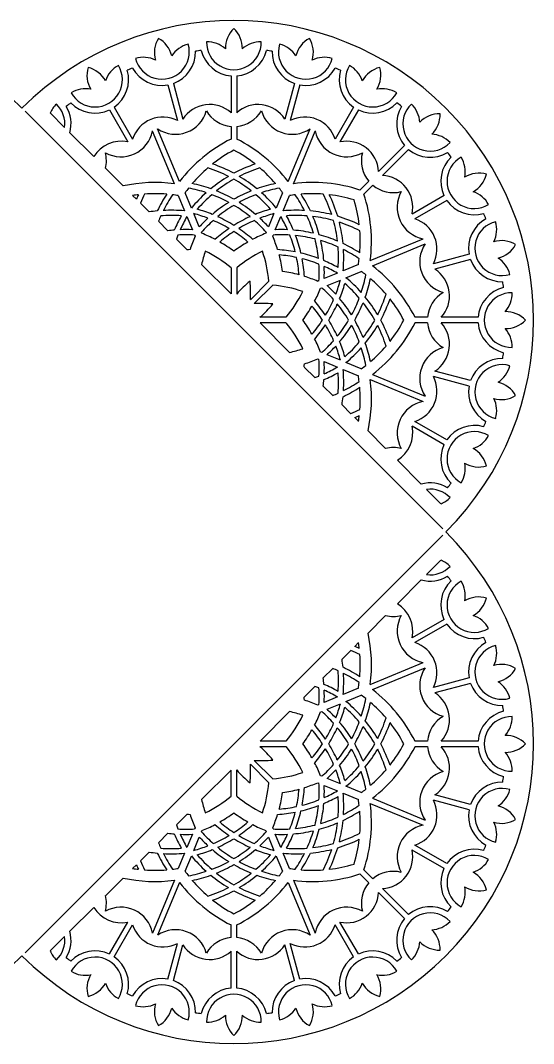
# Model space of a CAD drawing. Extents: x 53 to 301, y -2 to 246.
# Drawn here: x 176.7 to 300.8, y -1.9 to 245.6 of the extents above; entities that cross this region are included whole.
import ezdxf

# ---------------------------------------------------------------- set-up
doc = ezdxf.new("R2010")
doc.units = 0
doc.layers.get('0').update_dxf_attribs({"linetype": 'CONTINUOUS'})

msp = doc.modelspace()

# ---------------------------------------------------------------- linework, layer by layer
for p, q in [((213.67, 230.39), (215.98, 221.78)), ((227.63, 232.23), (227.63, 223.31)), ((228.99, 232.23), (228.99, 223.31)), ((242.95, 230.39), (240.64, 221.78)), ((212.36, 230.04), (214.67, 221.43)), ((244.26, 230.04), (241.95, 221.43)), ((177.78, 223.67), (278.84, 122.6)), ((183.85, 223.25), (187.35, 219.76)), ((198.18, 223.98), (202.64, 216.25)), ((199.35, 224.65), (203.81, 216.93)), ((257.27, 224.65), (252.81, 216.93)), ((258.44, 223.98), (253.98, 216.25)), ((188.63, 218.48), (194.41, 212.69)), ((213.91, 206.13), (208.63, 218.89)), ((215.16, 206.65), (209.87, 219.41)), ((227.63, 219.99), (227.63, 216.95)), ((228.99, 219.99), (228.99, 216.95)), ((241.46, 206.65), (246.74, 219.41)), ((242.71, 206.13), (247.99, 218.89)), ((269.62, 215.4), (263.31, 209.09)), ((270.57, 214.44), (264.27, 208.14)), ((197.24, 209.86), (201.5, 205.6)), ((260.96, 206.74), (258.81, 204.6)), ((261.91, 205.79), (259.77, 203.64)), ((203.82, 203.29), (204.72, 202.38)), ((214.86, 203.26), (216.38, 199.57)), ((218.05, 200.26), (216.52, 203.95)), ((240.1, 203.95), (238.57, 200.26)), ((240.23, 199.57), (241.76, 203.26)), ((279.15, 203.27), (271.42, 198.81)), ((205.68, 201.43), (207.8, 199.31)), ((279.82, 202.1), (272.1, 197.64)), ((216.95, 198.21), (218.28, 195)), ((219.94, 195.69), (218.61, 198.9)), ((238.01, 198.9), (236.68, 195.69)), ((238.34, 195), (239.67, 198.21)), ((210.06, 197.05), (212.35, 194.75)), ((218.81, 193.71), (218.92, 193.45)), ((220.59, 194.14), (220.48, 194.4)), ((236.14, 194.4), (236.03, 194.14)), ((237.7, 193.45), (237.81, 193.71)), ((214.39, 192.71), (216.97, 190.14)), ((261.3, 187.53), (274.07, 192.82)), ((261.82, 186.29), (274.58, 191.57)), ((285.21, 189.08), (276.6, 186.78)), ((220.49, 186.61), (227.63, 179.47)), ((227.63, 185.75), (227.63, 179.47)), ((228.99, 185.75), (228.99, 179.45)), ((258.43, 186.59), (254.75, 185.06)), ((285.56, 187.78), (276.95, 185.47)), ((253.38, 184.5), (250.17, 183.17)), ((255.43, 183.4), (259.12, 184.92)), ((236.75, 182.53), (232.3, 178.08)), ((237.71, 181.58), (233.25, 177.12)), ((248.88, 182.63), (248.62, 182.53)), ((249.31, 180.86), (249.57, 180.97)), ((250.86, 181.5), (254.07, 182.83)), ((240.92, 173.81), (234.62, 173.81)), ((275.16, 173.81), (272.12, 173.81)), ((287.4, 173.81), (278.48, 173.81)), ((234.64, 172.46), (241.78, 165.32)), ((240.92, 172.46), (234.64, 172.46)), ((275.16, 172.46), (272.12, 172.46)), ((287.4, 172.46), (278.48, 172.46)), ((248.62, 163.75), (248.88, 163.64)), ((249.57, 165.3), (249.31, 165.41)), ((254.07, 163.44), (250.86, 164.77)), ((245.31, 161.79), (247.88, 159.22)), ((250.17, 163.1), (253.38, 161.78)), ((254.75, 161.21), (258.43, 159.68)), ((259.12, 161.35), (255.43, 162.88)), ((261.3, 158.74), (274.07, 153.45)), ((261.82, 159.99), (274.58, 154.7)), ((285.21, 157.19), (276.6, 159.5)), ((285.56, 158.5), (276.95, 160.8)), ((249.92, 157.18), (252.22, 154.88)), ((254.48, 152.62), (256.6, 150.5)), ((257.56, 149.55), (258.46, 148.65)), ((279.82, 144.18), (272.1, 148.63)), ((260.77, 146.33), (265.03, 142.07)), ((279.15, 143), (271.42, 147.46)), ((267.86, 139.24), (273.65, 133.45)), ((274.93, 132.18), (278.42, 128.68)), ((278.84, 121.14), (177.78, 20.07)), ((278.42, 115.06), (274.93, 111.57)), ((273.65, 110.29), (267.86, 104.51)), ((265.03, 101.67), (260.77, 97.41)), ((279.15, 100.74), (271.42, 96.28)), ((279.82, 99.57), (272.1, 95.11)), ((258.46, 95.1), (257.56, 94.2)), ((256.6, 93.24), (254.48, 91.12)), ((261.3, 85), (274.07, 90.29)), ((252.22, 88.86), (249.92, 86.56)), ((261.82, 83.76), (274.58, 89.04)), ((247.88, 84.52), (245.31, 81.95)), ((285.21, 86.55), (276.6, 84.25)), ((285.56, 85.25), (276.95, 82.94)), ((253.38, 81.97), (250.17, 80.64)), ((258.43, 84.06), (254.75, 82.53)), ((255.43, 80.87), (259.12, 82.39)), ((248.88, 80.1), (248.62, 80)), ((250.86, 78.97), (254.07, 80.3)), ((241.78, 78.42), (234.64, 71.28)), ((249.31, 78.33), (249.57, 78.44)), ((240.92, 69.93), (234.62, 69.93)), ((240.92, 71.28), (234.64, 71.28)), ((275.16, 71.28), (272.12, 71.28)), ((275.16, 69.93), (272.12, 69.93)), ((287.4, 71.28), (278.48, 71.28)), ((287.4, 69.93), (278.48, 69.93)), ((236.75, 61.21), (232.3, 65.66)), ((237.71, 62.17), (233.25, 66.62)), ((227.63, 64.27), (220.49, 57.13)), ((227.63, 57.99), (227.63, 64.27)), ((228.99, 57.99), (228.99, 64.29)), ((249.57, 62.77), (249.31, 62.88)), ((254.07, 60.91), (250.86, 62.24)), ((248.62, 61.22), (248.88, 61.11)), ((250.17, 60.57), (253.38, 59.25)), ((259.12, 58.82), (255.43, 60.35)), ((254.75, 58.68), (258.43, 57.15)), ((261.82, 57.46), (274.58, 52.17)), ((285.21, 54.66), (276.6, 56.97)), ((285.56, 55.96), (276.95, 58.27)), ((261.3, 56.21), (274.07, 50.92)), ((216.97, 53.61), (214.39, 51.03)), ((218.92, 50.29), (218.81, 50.03)), ((220.48, 49.34), (220.59, 49.61)), ((236.03, 49.61), (236.14, 49.34)), ((237.81, 50.03), (237.7, 50.29)), ((212.35, 48.99), (210.06, 46.7)), ((218.28, 48.74), (216.95, 45.53)), ((218.61, 44.84), (219.94, 48.05)), ((236.68, 48.05), (238.01, 44.84)), ((239.67, 45.53), (238.34, 48.74)), ((279.15, 40.47), (271.42, 44.93)), ((279.82, 41.64), (272.1, 46.1)), ((207.8, 44.44), (205.68, 42.32)), ((216.38, 44.17), (214.86, 40.49)), ((216.52, 39.8), (218.05, 43.48)), ((238.57, 43.48), (240.1, 39.8)), ((241.76, 40.49), (240.23, 44.17)), ((204.72, 41.36), (203.82, 40.46)), ((261.91, 37.96), (259.77, 40.1)), ((201.5, 38.14), (197.24, 33.88)), ((213.91, 37.61), (208.63, 24.85)), ((242.71, 37.61), (247.99, 24.85)), ((260.96, 37), (258.81, 39.15)), ((215.16, 37.1), (209.87, 24.33)), ((241.46, 37.1), (246.74, 24.33)), ((270.57, 29.3), (264.27, 35.61)), ((269.62, 28.34), (263.31, 34.65)), ((194.41, 31.05), (188.63, 25.27)), ((198.18, 19.77), (202.64, 27.49)), ((258.44, 19.77), (253.98, 27.49)), ((199.35, 19.09), (203.81, 26.82)), ((227.63, 23.76), (227.63, 26.79)), ((228.99, 23.76), (228.99, 26.79)), ((257.27, 19.09), (252.81, 26.82)), ((187.35, 23.99), (183.85, 20.5)), ((212.36, 13.7), (214.67, 22.32)), ((244.26, 13.7), (241.95, 22.32)), ((213.67, 13.35), (215.98, 21.97)), ((227.63, 11.51), (227.63, 20.43)), ((228.99, 11.51), (228.99, 20.43)), ((242.95, 13.35), (240.64, 21.97))]:
    msp.add_line(p, q)
for centre, radius, start, end in [((125.78, 173.14), 72.5, 45, 225), ((228.31, 173.14), 72.5, 315, 135), ((232.87, 238.92), 6.61, 133.675, 181.1211), ((223.75, 238.92), 6.61, 358.8788, 46.3251), ((215.69, 237.86), 6.61, 148.675, 196.1211), ((206.88, 235.5), 6.61, 13.8788, 61.3251), ((228.31, 240.32), 6.61, 178.675, 1.325), ((221.86, 233.87), 6.61, 48.136, 91.3251), ((234.76, 233.87), 6.61, 88.6749, 131.8641), ((249.74, 235.5), 6.61, 118.675, 166.1211), ((240.93, 237.86), 6.61, 343.8788, 31.3251), ((210.92, 238.03), 6.61, 193.675, 16.325), ((218.82, 233.47), 6.61, 103.6749, 146.8641), ((210.92, 238.03), 8.12, 289.7754, 1.0928), ((228.31, 173.14), 65.71, 96.8892, 98.1108), ((228.31, 240.32), 8.12, 193.9072, 265.2246), ((228.31, 240.32), 8.12, 274.7754, 346.0928), ((228.31, 173.14), 65.71, 81.8892, 83.1108), ((245.7, 238.03), 8.12, 178.9072, 250.2246), ((245.7, 238.03), 6.61, 163.675, 346.325), ((237.8, 233.47), 6.61, 33.136, 76.3251), ((206.36, 230.13), 6.61, 63.136, 106.3251), ((250.26, 230.13), 6.61, 73.6749, 116.8641), ((194.72, 231.32), 6.61, 208.675, 31.325), ((199.37, 232.39), 6.61, 163.675, 211.1211), ((191.47, 227.83), 6.61, 28.8788, 76.3251), ((203.53, 228.96), 6.61, 118.6749, 161.8641), ((194.72, 231.32), 8.12, 304.7754, 16.0928), ((228.31, 173.14), 65.71, 111.8892, 113.1108), ((210.92, 238.03), 8.12, 208.9072, 280.2246), ((245.7, 238.03), 8.12, 259.7754, 331.0928), ((228.31, 173.14), 65.71, 66.8892, 68.1108), ((261.9, 231.32), 8.12, 163.9072, 235.2246), ((261.9, 231.32), 6.61, 148.675, 331.325), ((253.09, 228.96), 6.61, 18.136, 61.3251), ((265.15, 227.83), 6.61, 103.675, 151.1211), ((257.25, 232.39), 6.61, 328.8788, 16.3251), ((192.36, 222.51), 6.61, 78.136, 121.3251), ((264.26, 222.51), 6.61, 58.6749, 101.8641), ((189.93, 220.64), 6.61, 133.6749, 156.7807), ((180.8, 220.64), 6.61, 352.2686, 46.325), ((228.31, 173.14), 65.71, 126.8892, 128.1108), ((194.72, 231.32), 8.12, 223.9072, 295.2246), ((222.46, 217.58), 7.72, 47.9263, 147.0737), ((234.16, 217.58), 7.72, 32.9263, 132.0737), ((261.9, 231.32), 8.12, 244.7754, 316.0928), ((228.31, 173.14), 65.71, 51.8892, 53.1108), ((275.82, 220.64), 6.61, 133.675, 316.325), ((266.69, 220.64), 6.61, 3.136, 46.3251), ((180.8, 220.64), 8.12, 344.5135, 31.0928), ((214.19, 225.84), 7.74, 236.1428, 344.3986), ((228.31, 227.7), 7.74, 210.6014, 264.9915), ((228.31, 227.7), 7.74, 275.0085, 329.3986), ((242.43, 225.84), 7.74, 195.6014, 303.8572), ((275.82, 220.64), 8.12, 148.9072, 220.2246), ((278.05, 216.43), 6.61, 88.675, 136.1211), ((271.6, 222.88), 6.61, 313.8788, 1.3251), ((211.16, 214.55), 7.72, 62.9263, 162.0737), ((245.46, 214.55), 7.72, 17.9263, 117.0737), ((201.03, 220.39), 7.74, 240.6014, 348.8572), ((255.59, 220.39), 7.74, 191.1428, 299.3986), ((275.82, 211.52), 6.61, 43.6749, 86.8641), ((201.02, 208.7), 7.72, 77.9263, 148.8671), ((244.19, 184.2), 36.7, 116.8239, 142.2926), ((212.43, 184.2), 36.7, 37.7074, 63.1761), ((255.6, 208.7), 7.72, 2.9263, 102.0737), ((189.73, 211.72), 7.74, 346.1057, 14.3986), ((244.19, 184.2), 33.99, 117.8565, 128.2047), ((212.43, 184.2), 33.99, 51.7953, 62.1435), ((266.89, 211.72), 7.74, 165.6014, 219.9915), ((275.82, 220.64), 8.12, 229.7754, 301.0928), ((228.31, 173.14), 65.71, 36.8892, 38.1108), ((211.91, 178.17), 34.62, 61.7238, 71.0185), ((244.71, 178.17), 34.62, 108.9815, 118.2762), ((286.49, 206.73), 8.12, 133.9072, 205.2246), ((286.49, 206.73), 6.61, 118.675, 301.325), ((277.68, 209.09), 6.61, 348.136, 31.3251), ((244.19, 184.2), 33.99, 130.7189, 139.7274), ((211.91, 178.17), 33.36, 63.0992, 72.3592), ((244.71, 178.17), 33.36, 107.6408, 116.9008), ((212.43, 184.2), 33.99, 40.2726, 49.2811), ((263.87, 200.43), 7.72, 347.9263, 87.0737), ((287.56, 202.08), 6.61, 73.675, 121.1211), ((283, 209.98), 6.61, 298.8788, 346.3251), ((209.25, 169.73), 36.7, 82.7074, 102.1915), ((211.16, 172.29), 34.62, 70.4852, 78.1742), ((244.71, 178.17), 34.62, 120.7629, 129.4155), ((244.71, 178.17), 33.36, 119.4484, 128.1635), ((211.91, 178.17), 33.36, 51.8365, 60.5516), ((211.91, 178.17), 34.62, 50.5845, 59.2371), ((245.46, 172.29), 34.62, 101.8258, 109.5148), ((247.37, 169.73), 36.7, 71.8239, 97.2926), ((266.89, 211.72), 7.74, 230.0085, 284.3986), ((209.25, 169.73), 33.99, 96.7953, 99.2018), ((236.35, 188.3), 34.62, 153.9815, 155.9893), ((236.35, 188.3), 33.36, 152.6408, 156.823), ((209.25, 169.73), 33.99, 85.2726, 94.2811), ((241.04, 184.66), 34.62, 146.8258, 154.5148), ((241.04, 184.66), 33.36, 145.7042, 153.2628), ((209.25, 169.73), 33.99, 80.5111, 82.8681), ((244.19, 184.2), 33.99, 142.1319, 144.4889), ((211.16, 172.29), 33.36, 71.7372, 79.2958), ((244.71, 178.17), 34.62, 131.8386, 140.3592), ((244.71, 178.17), 33.36, 130.6474, 139.1925), ((211.16, 172.29), 33.36, 61.5422, 69.2533), ((211.16, 172.29), 34.62, 60.3126, 68.0621), ((245.46, 172.29), 34.62, 111.9379, 119.6874), ((245.46, 172.29), 33.36, 110.7467, 118.4578), ((211.91, 178.17), 33.36, 40.8075, 49.3526), ((245.46, 172.29), 33.36, 100.7042, 108.2628), ((211.91, 178.17), 34.62, 39.6408, 48.1614), ((212.43, 184.2), 33.99, 35.5111, 37.8681), ((247.37, 169.73), 33.99, 97.1319, 99.4889), ((215.58, 184.66), 33.36, 26.7372, 34.2958), ((247.37, 169.73), 33.99, 85.7189, 94.7274), ((215.58, 184.66), 34.62, 25.4852, 33.1742), ((220.27, 188.3), 33.36, 18.0992, 27.3592), ((220.27, 188.3), 34.62, 16.7238, 26.0185), ((247.37, 169.73), 33.99, 72.8565, 83.2047), ((224.9, 192.19), 36.7, 352.7074, 18.1761), ((275.56, 200.42), 7.74, 150.6014, 258.8572), ((284.13, 197.92), 6.61, 28.6749, 71.8641), ((245.46, 172.29), 34.62, 122.0994, 130.2185), ((245.46, 172.29), 33.36, 120.9306, 129.1342), ((211.16, 172.29), 33.36, 50.8658, 59.0694), ((211.16, 172.29), 34.62, 49.7815, 57.9006), ((224.9, 192.19), 33.99, 6.7953, 17.1435), ((286.49, 206.73), 8.12, 214.7754, 286.0928), ((213.15, 165.1), 34.62, 95.5845, 98.8961), ((241.04, 184.66), 33.36, 155.7467, 158.2099), ((213.15, 165.1), 33.36, 85.8075, 94.3526), ((213.15, 165.1), 34.62, 84.6408, 93.1614), ((245.8, 181.46), 34.62, 150.7634, 157.1375), ((245.8, 181.46), 33.36, 149.8676, 156.0532), ((210.05, 166.65), 33.36, 68.9468, 75.1324), ((210.05, 166.65), 34.62, 67.8625, 74.2366), ((210.05, 166.65), 34.62, 58.179, 65.5187), ((246.57, 166.65), 34.62, 114.4813, 121.821), ((246.57, 166.65), 34.62, 105.7634, 112.1375), ((246.57, 166.65), 33.36, 104.8676, 111.0532), ((210.82, 181.46), 33.36, 23.9468, 30.1324), ((243.47, 165.1), 34.62, 86.8386, 95.3592), ((243.47, 165.1), 33.36, 85.6474, 94.1925), ((210.82, 181.46), 34.62, 22.8625, 29.2366), ((215.58, 184.66), 33.36, 16.5422, 24.2533), ((243.47, 165.1), 34.62, 75.7629, 84.4155), ((215.58, 184.66), 34.62, 15.3126, 23.0621), ((243.47, 165.1), 33.36, 74.4484, 83.1635), ((243.47, 165.1), 34.62, 63.9815, 73.2762), ((228.31, 173.14), 65.71, 21.8892, 23.1108), ((245.46, 172.29), 34.62, 132.5624, 137.4706), ((245.46, 172.29), 33.36, 131.5391, 138.4839), ((210.05, 166.65), 33.36, 59.2031, 66.5419), ((246.57, 166.65), 33.36, 113.4581, 120.7969), ((211.16, 172.29), 33.36, 41.5161, 48.4609), ((211.16, 172.29), 34.62, 42.5294, 47.4376), ((220.27, 188.3), 33.36, 6.8365, 15.5516), ((220.27, 188.3), 34.62, 5.5845, 14.2371), ((243.47, 165.1), 33.36, 62.6408, 71.9008), ((269.72, 190.29), 7.72, 332.9263, 72.0737), ((293.21, 190.53), 8.12, 118.9072, 190.2246), ((293.21, 190.53), 6.61, 103.675, 286.325), ((285.3, 195.09), 6.61, 333.136, 16.3251), ((216.78, 160.41), 34.62, 94.7815, 97.3529), ((245.8, 181.46), 33.36, 158.4581, 160.297), ((216.78, 160.41), 33.36, 86.5161, 93.4609), ((216.78, 160.41), 34.62, 87.5294, 92.4376), ((250.77, 179.88), 34.62, 156.9199, 162.6611), ((207.66, 162.02), 34.62, 62.3389, 68.0801), ((246.57, 166.65), 34.62, 124.1386, 131.2548), ((246.57, 166.65), 33.36, 123.1758, 130.4653), ((210.05, 166.65), 33.36, 49.5347, 56.8242), ((210.05, 166.65), 34.62, 48.7452, 55.8614), ((248.96, 162.02), 34.62, 111.9199, 117.6611), ((205.85, 179.88), 34.62, 17.3389, 23.0801), ((239.83, 160.41), 33.36, 86.5391, 93.4839), ((239.83, 160.41), 34.62, 87.5624, 92.4706), ((210.82, 181.46), 33.36, 14.2031, 21.5419), ((239.83, 160.41), 34.62, 77.0994, 85.2185), ((239.83, 160.41), 33.36, 75.9306, 84.1342), ((210.82, 181.46), 34.62, 13.179, 20.5187), ((239.83, 160.41), 34.62, 66.9379, 74.6874), ((224.9, 192.19), 33.99, 355.2726, 4.2811), ((207.66, 162.02), 34.62, 53.3888, 60.1116), ((248.96, 162.02), 34.62, 119.8884, 126.6112), ((215.58, 184.66), 33.36, 5.8658, 14.0694), ((239.83, 160.41), 33.36, 65.7467, 73.4578), ((215.58, 184.66), 34.62, 4.7815, 12.9006), ((220.27, 188.3), 33.36, 355.8075, 4.3526), ((239.83, 160.41), 34.62, 56.8258, 64.5148), ((281.01, 187.26), 7.74, 146.1428, 254.3986), ((293.03, 185.76), 6.61, 58.675, 106.1211), ((290.67, 194.57), 6.61, 283.8788, 331.3251), ((219.98, 155.64), 34.62, 93.7452, 94.9994), ((250.77, 179.88), 31.02, 161.2816, 167.4621), ((207.66, 162.02), 31.02, 49.9164, 63.7184), ((248.96, 162.02), 31.02, 116.2816, 130.0836), ((205.85, 179.88), 31.02, 4.9164, 18.7184), ((236.63, 155.64), 34.62, 79.1386, 86.2548), ((205.85, 179.88), 34.62, 8.3888, 15.1116), ((236.63, 155.64), 33.36, 78.1758, 85.4653), ((210.82, 181.46), 33.36, 4.5347, 11.8242), ((236.63, 155.64), 34.62, 69.4813, 76.821), ((220.27, 188.3), 34.62, 354.6408, 3.1614), ((239.83, 160.41), 33.36, 55.7042, 63.2628), ((288.64, 182.62), 6.61, 13.6749, 56.8641), ((236.63, 155.64), 33.36, 68.4581, 75.7969), ((210.82, 181.46), 34.62, 3.7452, 10.8614), ((215.58, 184.66), 33.36, 356.5161, 3.4609), ((236.63, 155.64), 34.62, 60.7634, 67.1375), ((215.58, 184.66), 34.62, 357.5294, 2.4376), ((236.63, 155.64), 33.36, 59.8676, 66.0532), ((224.9, 192.19), 33.99, 350.5111, 352.8681), ((239.38, 157.25), 36.7, 26.8239, 52.2926), ((293.21, 190.53), 8.12, 199.7754, 271.0928), ((235.05, 150.67), 34.62, 74.8884, 81.6112), ((235.05, 150.67), 34.62, 66.9199, 72.6611), ((233.35, 156.74), 34.62, 41.8386, 50.3592), ((239.38, 157.25), 33.99, 52.1319, 54.4889), ((227.46, 190.28), 33.36, 341.7372, 349.2958), ((227.46, 190.28), 34.62, 340.4852, 348.1742), ((239.38, 157.25), 33.99, 40.7189, 49.7274), ((272.75, 178.99), 7.72, 317.9263, 57.0737), ((248.96, 162.02), 26.51, 129.15, 138.8819), ((205.85, 179.88), 26.51, 356.1181, 5.85), ((235.05, 150.67), 31.02, 71.2816, 85.0836), ((217.19, 193.79), 34.62, 332.3389, 338.0801), ((227.46, 155.99), 33.36, 41.5391, 48.4839), ((227.46, 155.99), 34.62, 42.5624, 47.4706), ((221.83, 191.39), 33.36, 338.9468, 345.1324), ((221.83, 191.39), 34.62, 337.8625, 344.2366), ((233.35, 156.74), 33.36, 40.6474, 49.1925), ((295.49, 173.14), 8.12, 103.9072, 175.2246), ((228.31, 173.14), 65.71, 6.8892, 8.1108), ((217.19, 193.79), 31.02, 319.9164, 333.7184), ((227.46, 155.99), 34.62, 32.0994, 40.2185), ((227.46, 190.28), 33.36, 331.5422, 339.2533), ((233.35, 156.74), 34.62, 30.7629, 39.4155), ((233.35, 189.54), 33.36, 333.0992, 342.3592), ((233.35, 189.54), 34.62, 331.7238, 341.0185), ((239.38, 157.25), 33.99, 27.8565, 38.2047), ((282.87, 173.14), 7.74, 120.6014, 174.9915), ((295.49, 173.14), 6.61, 88.675, 271.325), ((289.04, 179.59), 6.61, 318.136, 1.3251), ((235.05, 150.67), 26.51, 84.15, 93.8819), ((217.19, 193.79), 26.51, 311.1181, 320.85), ((217.19, 193.79), 34.62, 323.3888, 330.1116), ((221.83, 154.88), 33.36, 33.1758, 40.4653), ((221.83, 154.88), 34.62, 34.1386, 41.2548), ((221.83, 191.39), 33.36, 329.2031, 336.5419), ((221.83, 191.39), 34.62, 328.179, 335.5187), ((227.46, 155.99), 33.36, 30.9306, 39.1342), ((227.46, 190.28), 34.62, 330.3126, 338.0621), ((233.35, 156.74), 33.36, 29.4484, 38.1635), ((294.09, 168.58), 6.61, 43.675, 91.1211), ((217.19, 152.49), 31.02, 26.2816, 40.0836), ((217.19, 152.49), 34.62, 29.8884, 36.6112), ((221.83, 191.39), 33.36, 319.5347, 326.8242), ((221.83, 191.39), 34.62, 318.7452, 325.8614), ((221.83, 154.88), 33.36, 23.4581, 30.7969), ((221.83, 154.88), 34.62, 24.4813, 31.821), ((227.46, 190.28), 33.36, 320.8658, 329.0694), ((227.46, 190.28), 34.62, 319.7815, 327.9006), ((227.46, 155.99), 33.36, 20.7467, 28.4578), ((227.46, 155.99), 34.62, 21.9379, 29.6874), ((233.35, 189.54), 33.36, 321.8365, 330.5516), ((233.35, 189.54), 34.62, 320.5845, 329.2371), ((239.38, 189.02), 36.7, 307.7074, 333.1761), ((233.35, 156.74), 33.36, 17.6408, 26.9008), ((233.35, 156.74), 34.62, 18.9815, 28.2762), ((239.38, 189.02), 33.99, 321.7953, 332.1435), ((282.87, 173.14), 7.74, 185.0085, 239.3986), ((272.75, 167.29), 7.72, 302.9263, 42.0737), ((295.49, 173.14), 8.12, 184.7754, 256.0928), ((294.09, 177.7), 6.61, 268.8788, 316.3251), ((289.04, 166.69), 6.61, 358.6749, 41.8641), ((217.19, 152.49), 34.62, 21.9199, 27.6611), ((235.05, 195.6), 31.02, 282.5379, 288.7184), ((227.46, 190.28), 33.36, 311.5161, 318.4609), ((227.46, 190.28), 34.62, 312.5294, 317.4376), ((221.83, 154.88), 33.36, 14.8676, 21.0532), ((221.83, 154.88), 34.62, 15.7634, 22.1375), ((233.35, 189.54), 33.36, 310.8075, 319.3526), ((233.35, 189.54), 34.62, 309.6408, 318.1614), ((227.46, 155.99), 33.36, 10.7042, 18.2628), ((227.46, 155.99), 34.62, 11.8258, 19.5148), ((239.38, 189.02), 33.99, 310.2726, 319.2811), ((281.01, 159.02), 7.74, 105.6014, 213.8572), ((235.05, 195.6), 34.62, 287.3389, 293.0801), ((215.58, 161.61), 33.36, 356.5391, 3.4839), ((293.21, 155.75), 8.12, 88.9072, 160.2246), ((228.31, 173.14), 65.71, 351.8892, 353.1108), ((210.82, 164.81), 34.62, 355.0006, 356.2548), ((215.58, 161.61), 34.62, 357.5624, 2.4706), ((236.63, 190.63), 33.36, 293.9468, 300.1324), ((220.27, 157.98), 34.62, 356.8386, 5.3592), ((239.38, 189.02), 33.99, 305.5111, 307.8681), ((293.21, 155.75), 6.61, 73.675, 256.325), ((288.64, 163.65), 6.61, 303.136, 346.3251), ((236.63, 190.63), 33.36, 289.703, 291.5419), ((215.58, 161.61), 34.62, 352.6471, 355.2185), ((236.63, 190.63), 34.62, 292.8625, 299.2366), ((220.27, 157.98), 33.36, 355.6474, 4.1925), ((224.9, 154.08), 33.99, 7.1319, 9.4889), ((224.9, 154.08), 36.7, 347.8085, 7.2926), ((269.72, 155.98), 7.72, 287.9263, 27.0737), ((239.83, 185.86), 34.62, 295.4852, 303.1742), ((239.83, 185.86), 33.36, 296.7372, 304.2958), ((224.9, 154.08), 33.99, 355.7189, 4.7274), ((293.21, 155.75), 8.12, 169.7754, 241.0928), ((290.67, 151.7), 6.61, 28.675, 76.1211), ((239.83, 185.86), 33.36, 291.7901, 294.2533), ((220.27, 157.98), 34.62, 351.1039, 354.4155), ((293.03, 160.52), 6.61, 253.8788, 301.3251), ((285.3, 151.19), 6.61, 343.6749, 26.8641), ((243.47, 181.17), 33.36, 293.177, 297.3592), ((275.56, 145.86), 7.74, 101.1428, 209.3986), ((243.47, 181.17), 34.62, 294.0107, 296.0185), ((224.9, 154.08), 33.99, 350.7982, 353.2047), ((228.31, 173.14), 65.71, 336.8892, 338.1108), ((263.87, 145.85), 7.72, 301.1329, 12.0737), ((286.49, 139.54), 8.12, 73.9072, 145.2246), ((286.49, 139.54), 6.61, 58.675, 241.325), ((284.13, 148.36), 6.61, 288.136, 331.3251), ((266.89, 134.56), 7.74, 75.6014, 103.8943), ((286.49, 139.54), 8.12, 154.7754, 226.0928), ((283, 136.3), 6.61, 13.675, 61.1211), ((277.68, 137.18), 6.61, 328.6749, 11.8641), ((287.56, 144.2), 6.61, 238.8788, 286.3251), ((275.82, 125.63), 8.12, 58.9072, 105.4865), ((228.31, 173.14), 65.71, 321.8892, 323.1108), ((275.82, 125.63), 6.61, 43.6749, 97.7313), ((275.82, 134.75), 6.61, 293.2193, 316.3251), ((125.78, 70.61), 72.5, 135, 315), ((228.31, 70.61), 72.5, 225, 45), ((275.82, 108.99), 6.61, 43.6749, 66.7807), ((275.82, 118.11), 6.61, 262.2686, 316.325), ((275.82, 118.11), 8.12, 254.5135, 301.0928), ((286.49, 104.2), 8.12, 133.9072, 205.2246), ((286.49, 104.2), 6.61, 118.675, 301.325), ((228.31, 70.61), 65.71, 36.8892, 38.1108), ((277.68, 106.56), 6.61, 348.136, 31.3251), ((263.87, 97.89), 7.72, 347.9263, 58.8671), ((287.56, 99.55), 6.61, 73.675, 121.1211), ((283, 107.45), 6.61, 298.8788, 346.3251), ((266.89, 109.19), 7.74, 256.1057, 284.3986), ((275.56, 97.89), 7.74, 150.6014, 258.8572), ((284.13, 95.39), 6.61, 28.6749, 71.8641), ((286.49, 104.2), 8.12, 214.7754, 286.0928), ((224.9, 89.66), 36.7, 352.7074, 12.1915), ((243.47, 62.57), 34.62, 63.9815, 65.9893), ((224.9, 89.66), 33.99, 6.7953, 9.2018), ((269.72, 87.76), 7.72, 332.9263, 72.0737), ((293.21, 88), 8.12, 118.9072, 190.2246), ((293.21, 88), 6.61, 103.675, 286.325), ((228.31, 70.61), 65.71, 21.8892, 23.1108), ((285.3, 92.56), 6.61, 333.136, 16.3251), ((243.47, 62.57), 33.36, 62.6408, 66.823), ((224.9, 89.66), 33.99, 355.2726, 4.2811), ((220.27, 85.77), 34.62, 5.5845, 8.8961), ((239.83, 57.88), 34.62, 56.8258, 64.5148), ((293.03, 83.23), 6.61, 58.675, 106.1211), ((239.83, 57.88), 33.36, 65.7467, 68.2099), ((220.27, 85.77), 33.36, 355.8075, 4.3526), ((220.27, 85.77), 34.62, 354.6408, 3.1614), ((239.83, 57.88), 33.36, 55.7042, 63.2628), ((281.01, 84.73), 7.74, 146.1428, 254.3986), ((290.67, 92.04), 6.61, 283.8788, 331.3251), ((236.63, 53.11), 33.36, 68.4581, 70.297), ((215.58, 82.13), 34.62, 4.7815, 7.3529), ((236.63, 53.11), 34.62, 60.7634, 67.1375), ((224.9, 89.66), 33.99, 350.5111, 352.8681), ((293.21, 88), 8.12, 199.7754, 271.0928), ((288.64, 80.09), 6.61, 13.6749, 56.8641), ((210.82, 78.93), 34.62, 3.7452, 4.9994), ((215.58, 82.13), 33.36, 356.5161, 3.4609), ((215.58, 82.13), 34.62, 357.5294, 2.4376), ((236.63, 53.11), 33.36, 59.8676, 66.0532), ((239.38, 54.72), 33.99, 52.1319, 54.4889), ((239.38, 54.72), 36.7, 26.8239, 52.2926), ((272.75, 76.46), 7.72, 317.9263, 57.0737), ((235.05, 48.14), 34.62, 66.9199, 72.6611), ((221.83, 88.86), 33.36, 338.9468, 345.1324), ((221.83, 88.86), 34.62, 337.8625, 344.2366), ((233.35, 54.2), 33.36, 40.6474, 49.1925), ((233.35, 54.2), 34.62, 41.8386, 50.3592), ((227.46, 87.75), 33.36, 341.7372, 349.2958), ((227.46, 87.75), 34.62, 340.4852, 348.1742), ((239.38, 54.72), 33.99, 40.7189, 49.7274), ((228.31, 70.61), 65.71, 6.8892, 8.1108), ((217.19, 91.26), 31.02, 319.9164, 333.7184), ((235.05, 48.14), 31.02, 71.2816, 77.4621), ((217.19, 91.26), 34.62, 332.3389, 338.0801), ((227.46, 53.46), 33.36, 41.5391, 48.4839), ((227.46, 53.46), 34.62, 42.5624, 47.4706), ((233.35, 87.01), 33.36, 333.0992, 342.3592), ((282.87, 70.61), 7.74, 120.6014, 174.9915), ((295.49, 70.61), 8.12, 103.9072, 175.2246), ((295.49, 70.61), 6.61, 88.675, 271.325), ((289.04, 77.06), 6.61, 318.136, 1.3251), ((221.83, 52.35), 34.62, 34.1386, 41.2548), ((221.83, 88.86), 33.36, 329.2031, 336.5419), ((221.83, 88.86), 34.62, 328.179, 335.5187), ((227.46, 53.46), 33.36, 30.9306, 39.1342), ((227.46, 53.46), 34.62, 32.0994, 40.2185), ((227.46, 87.75), 33.36, 331.5422, 339.2533), ((227.46, 87.75), 34.62, 330.3126, 338.0621), ((233.35, 54.2), 33.36, 29.4484, 38.1635), ((233.35, 54.2), 34.62, 30.7629, 39.4155), ((233.35, 87.01), 34.62, 331.7238, 341.0185), ((239.38, 54.72), 33.99, 27.8565, 38.2047), ((217.19, 91.26), 34.62, 323.3888, 330.1116), ((221.83, 52.35), 33.36, 33.1758, 40.4653), ((294.09, 66.04), 6.61, 43.675, 91.1211), ((217.19, 49.96), 26.51, 39.15, 48.8819), ((217.19, 49.96), 31.02, 26.2816, 40.0836), ((217.19, 49.96), 34.62, 29.8884, 36.6112), ((221.83, 88.86), 33.36, 319.5347, 326.8242), ((221.83, 88.86), 34.62, 318.7452, 325.8614), ((221.83, 52.35), 33.36, 23.4581, 30.7969), ((221.83, 52.35), 34.62, 24.4813, 31.821), ((227.46, 87.75), 33.36, 320.8658, 329.0694), ((227.46, 87.75), 34.62, 319.7815, 327.9006), ((227.46, 53.46), 33.36, 20.7467, 28.4578), ((227.46, 53.46), 34.62, 21.9379, 29.6874), ((233.35, 87.01), 33.36, 321.8365, 330.5516), ((239.38, 86.49), 36.7, 307.7074, 333.1761), ((233.35, 54.2), 34.62, 18.9815, 28.2762), ((239.38, 86.49), 33.99, 321.7953, 332.1435), ((282.87, 70.61), 7.74, 185.0085, 239.3986), ((272.75, 64.76), 7.72, 302.9263, 42.0737), ((295.49, 70.61), 8.12, 184.7754, 256.0928), ((294.09, 75.17), 6.61, 268.8788, 316.3251), ((233.35, 87.01), 34.62, 320.5845, 329.2371), ((233.35, 54.2), 33.36, 17.6408, 26.9008), ((289.04, 64.16), 6.61, 358.6749, 41.8641), ((205.85, 63.87), 26.51, 354.15, 3.8819), ((235.05, 93.07), 26.51, 266.1181, 275.85), ((217.19, 49.96), 34.62, 21.9199, 27.6611), ((227.46, 87.75), 33.36, 311.5161, 318.4609), ((221.83, 52.35), 34.62, 15.7634, 22.1375), ((233.35, 87.01), 33.36, 310.8075, 319.3526), ((227.46, 53.46), 34.62, 11.8258, 19.5148), ((248.96, 81.73), 26.51, 221.1181, 230.85), ((235.05, 93.07), 31.02, 274.9164, 288.7184), ((227.46, 87.75), 34.62, 312.5294, 317.4376), ((221.83, 52.35), 33.36, 14.8676, 21.0532), ((233.35, 87.01), 34.62, 309.6408, 318.1614), ((227.46, 53.46), 33.36, 10.7042, 18.2628), ((239.38, 86.49), 33.99, 310.2726, 319.2811), ((281.01, 56.48), 7.74, 105.6014, 213.8572), ((228.31, 70.61), 65.71, 351.8892, 353.1108), ((205.85, 63.87), 31.02, 341.2816, 355.0836), ((235.05, 93.07), 34.62, 278.3888, 285.1116), ((210.82, 62.28), 33.36, 348.1758, 355.4653), ((210.82, 62.28), 34.62, 349.1386, 356.2548), ((235.05, 93.07), 34.62, 287.3389, 293.0801), ((215.58, 59.08), 33.36, 356.5391, 3.4839), ((215.58, 59.08), 34.62, 357.5624, 2.4706), ((239.38, 86.49), 33.99, 305.5111, 307.8681), ((293.21, 53.22), 8.12, 88.9072, 160.2246), ((293.21, 53.22), 6.61, 73.675, 256.325), ((288.64, 61.12), 6.61, 303.136, 346.3251), ((250.77, 63.87), 31.02, 192.5379, 198.7184), ((207.66, 81.73), 31.02, 296.2816, 310.0836), ((248.96, 81.73), 31.02, 229.9164, 243.7184), ((205.85, 63.87), 34.62, 344.8884, 351.6112), ((236.63, 88.1), 33.36, 284.2031, 291.5419), ((236.63, 88.1), 34.62, 292.8625, 299.2366), ((236.63, 88.1), 33.36, 293.9468, 300.1324), ((220.27, 55.45), 33.36, 355.6474, 4.1925), ((220.27, 55.45), 34.62, 356.8386, 5.3592), ((224.9, 51.55), 33.99, 7.1319, 9.4889), ((269.72, 53.45), 7.72, 287.9263, 27.0737), ((236.63, 88.1), 33.36, 274.5347, 281.8242), ((236.63, 88.1), 34.62, 283.179, 290.5187), ((215.58, 59.08), 33.36, 345.9306, 354.1342), ((215.58, 59.08), 34.62, 347.0994, 355.2185), ((239.83, 83.33), 33.36, 296.7372, 304.2958), ((224.9, 51.55), 36.7, 341.8239, 7.2926), ((293.21, 53.22), 8.12, 169.7754, 241.0928), ((290.67, 49.17), 6.61, 28.675, 76.1211), ((219.98, 88.1), 34.62, 265.0006, 266.2548), ((250.77, 63.87), 34.62, 197.3389, 203.0801), ((207.66, 81.73), 34.62, 299.8884, 306.6112), ((248.96, 81.73), 34.62, 233.3888, 240.1116), ((205.85, 63.87), 34.62, 336.9199, 342.6611), ((236.63, 88.1), 34.62, 273.7452, 280.8614), ((210.82, 62.28), 33.36, 338.4581, 345.7969), ((210.82, 62.28), 34.62, 339.4813, 346.821), ((239.83, 83.33), 33.36, 286.5422, 294.2533), ((220.27, 55.45), 34.62, 345.7629, 354.4155), ((239.83, 83.33), 34.62, 295.4852, 303.1742), ((224.9, 51.55), 33.99, 355.7189, 4.7274), ((293.03, 57.99), 6.61, 253.8788, 301.3251), ((245.8, 62.28), 33.36, 199.703, 201.5419), ((216.78, 83.33), 33.36, 266.5391, 273.4839), ((207.66, 81.73), 34.62, 291.9199, 297.6611), ((246.57, 77.09), 34.62, 228.7452, 235.8614), ((246.57, 77.09), 33.36, 229.5347, 236.8242), ((210.05, 77.09), 33.36, 303.1758, 310.4653), ((210.05, 77.09), 34.62, 304.1386, 311.2548), ((248.96, 81.73), 34.62, 242.3389, 248.0801), ((239.83, 83.33), 33.36, 266.5161, 273.4609), ((239.83, 83.33), 34.62, 274.7815, 282.9006), ((239.83, 83.33), 33.36, 275.8658, 284.0694), ((215.58, 59.08), 33.36, 335.7467, 343.4578), ((215.58, 59.08), 34.62, 336.9379, 344.6874), ((239.83, 83.33), 34.62, 285.3126, 293.0621), ((220.27, 55.45), 33.36, 344.4484, 353.1635), ((275.56, 43.33), 7.74, 101.1428, 209.3986), ((285.3, 48.66), 6.61, 343.6749, 26.8641), ((216.78, 83.33), 34.62, 262.6471, 265.2185), ((245.8, 62.28), 34.62, 202.8625, 209.2366), ((245.8, 62.28), 33.36, 203.9468, 210.1324), ((216.78, 83.33), 34.62, 267.5624, 272.4706), ((245.46, 71.46), 34.62, 222.5294, 227.4376), ((245.46, 71.46), 33.36, 221.5161, 228.4609), ((210.05, 77.09), 33.36, 293.4581, 300.7969), ((210.05, 77.09), 34.62, 294.4813, 301.821), ((246.57, 77.09), 34.62, 238.179, 245.5187), ((246.57, 77.09), 33.36, 239.2031, 246.5419), ((211.16, 71.46), 33.36, 311.5391, 318.4839), ((211.16, 71.46), 34.62, 312.5624, 317.4706), ((239.83, 83.33), 34.62, 267.5294, 272.4376), ((210.82, 62.28), 33.36, 329.8676, 336.0532), ((210.82, 62.28), 34.62, 330.7634, 337.1375), ((243.47, 78.64), 34.62, 286.7238, 296.0185), ((243.47, 78.64), 33.36, 288.0992, 297.3592), ((224.9, 51.55), 33.99, 342.8565, 353.2047), ((241.04, 59.08), 33.36, 201.7901, 204.2533), ((213.15, 78.64), 33.36, 265.6474, 274.1925), ((210.05, 77.09), 33.36, 284.8676, 291.0532), ((210.05, 77.09), 34.62, 285.7634, 292.1375), ((245.46, 71.46), 34.62, 229.7815, 237.9006), ((245.46, 71.46), 33.36, 230.8658, 239.0694), ((211.16, 71.46), 33.36, 300.9306, 309.1342), ((211.16, 71.46), 34.62, 302.0994, 310.2185), ((246.57, 77.09), 34.62, 247.8625, 254.2366), ((246.57, 77.09), 33.36, 248.9468, 255.1324), ((243.47, 78.64), 33.36, 265.8075, 274.3526), ((243.47, 78.64), 34.62, 275.5845, 284.2371), ((243.47, 78.64), 33.36, 276.8365, 285.5516), ((220.27, 55.45), 33.36, 332.6408, 341.9008), ((220.27, 55.45), 34.62, 333.9815, 343.2762), ((263.87, 43.32), 7.72, 272.9263, 12.0737), ((286.49, 37.01), 8.12, 73.9072, 145.2246), ((228.31, 70.61), 65.71, 336.8892, 338.1108), ((236.35, 55.45), 33.36, 203.177, 207.3592), ((213.15, 78.64), 34.62, 261.1039, 264.4155), ((241.04, 59.08), 34.62, 205.4852, 213.1742), ((213.15, 78.64), 34.62, 266.8386, 275.3592), ((241.04, 59.08), 33.36, 206.7372, 214.2958), ((244.71, 65.57), 34.62, 219.6408, 228.1614), ((244.71, 65.57), 33.36, 220.8075, 229.3526), ((211.16, 71.46), 33.36, 290.7467, 298.4578), ((245.46, 71.46), 33.36, 241.5422, 249.2533), ((211.91, 65.57), 33.36, 310.6474, 319.1925), ((211.91, 65.57), 34.62, 311.8386, 320.3592), ((243.47, 78.64), 34.62, 264.6408, 273.1614), ((215.58, 59.08), 33.36, 325.7042, 333.2628), ((215.58, 59.08), 34.62, 326.8258, 334.5148), ((286.49, 37.01), 6.61, 58.675, 241.325), ((284.13, 45.83), 6.61, 288.136, 331.3251), ((209.25, 74.01), 33.99, 260.7982, 263.2047), ((236.35, 55.45), 34.62, 204.0107, 206.0185), ((209.25, 74.01), 33.99, 265.7189, 274.7274), ((209.25, 74.01), 33.99, 277.1319, 279.4889), ((244.19, 59.54), 33.99, 215.5111, 217.8681), ((211.16, 71.46), 33.36, 280.7042, 288.2628), ((211.16, 71.46), 34.62, 291.9379, 299.6874), ((245.46, 71.46), 34.62, 240.3126, 248.0621), ((245.46, 71.46), 33.36, 251.7372, 259.2958), ((212.43, 59.54), 33.99, 322.1319, 324.4889), ((247.37, 74.01), 33.99, 260.5111, 262.8681), ((247.37, 74.01), 33.99, 265.2726, 274.2811), ((247.37, 74.01), 33.99, 276.7953, 287.1435), ((266.89, 32.03), 7.74, 75.6014, 129.9915), ((286.49, 37.01), 8.12, 154.7754, 226.0928), ((209.25, 74.01), 36.7, 257.8085, 277.2926), ((211.16, 71.46), 34.62, 281.8258, 289.5148), ((244.19, 59.54), 33.99, 220.2726, 229.2811), ((244.71, 65.57), 34.62, 230.5845, 239.2371), ((244.71, 65.57), 33.36, 231.8365, 240.5516), ((211.91, 65.57), 33.36, 299.4484, 308.1635), ((211.91, 65.57), 34.62, 300.7629, 309.4155), ((245.46, 71.46), 34.62, 250.4852, 258.1742), ((212.43, 59.54), 33.99, 310.7189, 319.7274), ((247.37, 74.01), 36.7, 262.7074, 288.1761), ((283, 33.76), 6.61, 13.675, 61.1211), ((244.19, 59.54), 36.7, 217.7074, 243.1761), ((211.91, 65.57), 33.36, 287.6408, 296.9008), ((211.91, 65.57), 34.62, 288.9815, 298.2762), ((244.71, 65.57), 34.62, 241.7238, 251.0185), ((212.43, 59.54), 36.7, 296.8239, 322.2926), ((244.71, 65.57), 33.36, 243.0992, 252.3592), ((266.89, 32.03), 7.74, 140.0085, 194.3986), ((277.68, 34.65), 6.61, 328.6749, 11.8641), ((287.56, 41.67), 6.61, 238.8788, 286.3251), ((189.73, 32.03), 7.74, 345.6014, 13.8943), ((244.19, 59.54), 33.99, 231.7953, 242.1435), ((212.43, 59.54), 33.99, 297.8565, 308.2047), ((255.6, 35.04), 7.72, 257.9263, 357.0737), ((201.02, 35.04), 7.72, 211.1329, 282.0737), ((201.03, 23.35), 7.74, 11.1428, 119.3986), ((255.59, 23.35), 7.74, 60.6014, 168.8572), ((275.82, 23.1), 6.61, 43.675, 226.325), ((275.82, 23.1), 8.12, 58.9072, 130.2246), ((228.31, 70.61), 65.71, 321.8892, 323.1108), ((275.82, 23.1), 8.12, 139.7754, 211.0928), ((275.82, 32.22), 6.61, 273.136, 316.3251), ((180.8, 23.1), 8.12, 328.9072, 15.4865), ((211.16, 29.19), 7.72, 197.9263, 297.0737), ((214.19, 17.9), 7.74, 15.6014, 123.8572), ((242.43, 17.9), 7.74, 56.1428, 164.3986), ((245.46, 29.19), 7.72, 242.9263, 342.0737), ((271.6, 20.87), 6.61, 358.675, 46.1211), ((180.8, 23.1), 6.61, 313.6749, 7.7313), ((228.31, 16.04), 7.74, 95.0085, 149.3986), ((228.31, 16.04), 7.74, 30.6014, 84.9915), ((266.69, 23.1), 6.61, 313.6749, 356.8641), ((278.05, 27.32), 6.61, 223.8788, 271.3251), ((189.93, 23.1), 6.61, 203.2193, 226.3251), ((194.72, 12.42), 8.12, 64.7754, 136.0928), ((222.46, 26.16), 7.72, 212.9263, 312.0737), ((234.16, 26.16), 7.72, 227.9263, 327.0737), ((261.9, 12.42), 8.12, 43.9072, 115.2246), ((228.31, 70.61), 65.71, 231.8892, 233.1108), ((194.72, 12.42), 6.61, 328.675, 151.325), ((194.72, 12.42), 8.12, 343.9072, 55.2246), ((261.9, 12.42), 8.12, 124.7754, 196.0928), ((261.9, 12.42), 6.61, 28.675, 211.325), ((228.31, 70.61), 65.71, 306.8892, 308.1108), ((192.36, 21.23), 6.61, 238.6749, 281.8641), ((264.26, 21.23), 6.61, 258.136, 301.3251), ((199.37, 11.36), 6.61, 148.8788, 196.3251), ((191.47, 15.92), 6.61, 283.675, 331.1211), ((203.53, 14.78), 6.61, 198.136, 241.3251), ((210.92, 5.71), 8.12, 79.7754, 151.0928), ((210.92, 5.71), 8.12, 358.9072, 70.2246), ((245.7, 5.71), 8.12, 109.7754, 181.0928), ((245.7, 5.71), 8.12, 28.9072, 100.2246), ((253.09, 14.78), 6.61, 298.6749, 341.8641), ((265.15, 15.92), 6.61, 208.8788, 256.3251), ((257.25, 11.36), 6.61, 343.675, 31.1211), ((228.31, 70.61), 65.71, 246.8892, 248.1108), ((210.92, 5.71), 6.61, 343.675, 166.325), ((228.31, 3.42), 8.12, 94.7754, 166.0928), ((228.31, 3.42), 6.61, 358.675, 181.325), ((228.31, 3.42), 8.12, 13.9072, 85.2246), ((245.7, 5.71), 6.61, 13.675, 196.325), ((228.31, 70.61), 65.71, 291.8892, 293.1108), ((206.36, 13.61), 6.61, 253.6749, 296.8641), ((215.69, 5.88), 6.61, 163.8788, 211.3251), ((240.93, 5.88), 6.61, 328.675, 16.1211), ((250.26, 13.61), 6.61, 243.136, 286.3251), ((206.88, 8.25), 6.61, 298.675, 346.1211), ((218.82, 10.27), 6.61, 213.136, 256.3251), ((228.31, 70.61), 65.71, 261.8892, 263.1108), ((221.86, 9.87), 6.61, 268.6749, 311.8641), ((232.87, 4.82), 6.61, 178.8788, 226.3251), ((223.75, 4.82), 6.61, 313.675, 1.1211), ((234.76, 9.87), 6.61, 228.136, 271.3251), ((228.31, 70.61), 65.71, 276.8892, 278.1108), ((237.8, 10.27), 6.61, 283.6749, 326.8641), ((249.74, 8.25), 6.61, 193.8788, 241.3251)]:
    msp.add_arc(centre, radius, start, end)

doc.saveas('drawing.dxf')
